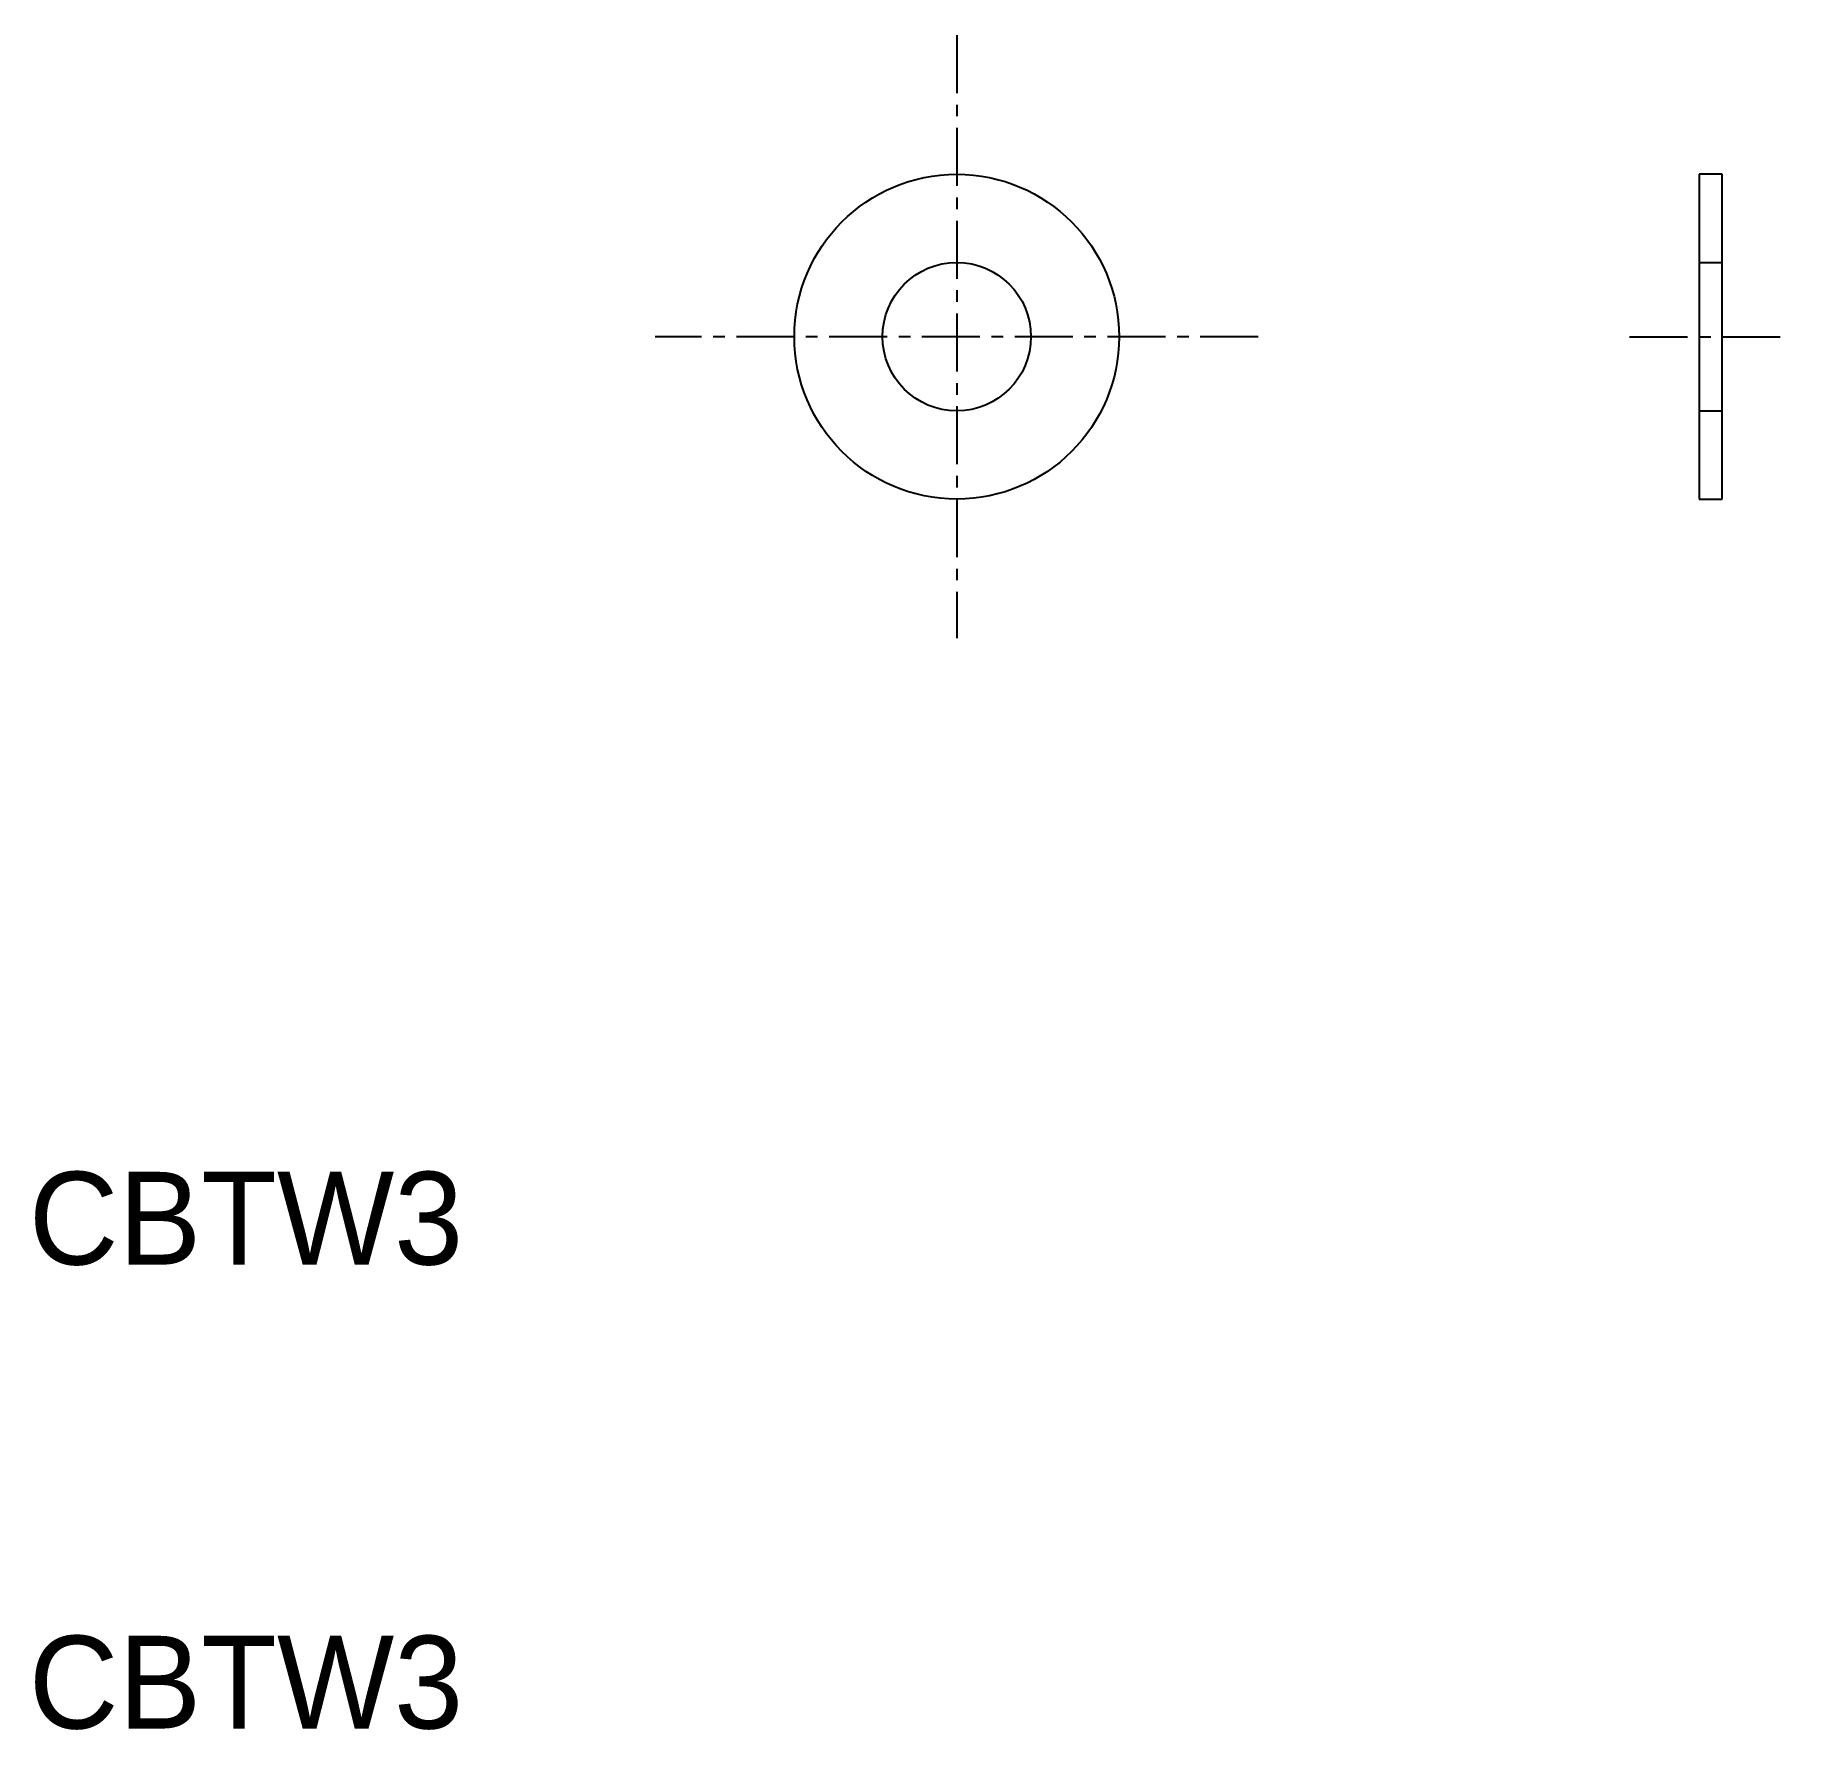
# Model space of a CAD drawing. Extents: x 10.1 to 48, y 10 to 46.5.
import ezdxf

# ---------------------------------------------------------------- set-up
doc = ezdxf.new("R2010")
doc.units = 0
doc.linetypes.add('CENTER', pattern=[2, 1.25, -0.25, 0.25, -0.25])
doc.linetypes.add('DASHED', pattern=[0.75, 0.5, -0.25])
doc.layers.get('0').update_dxf_attribs({"linetype": 'CONTINUOUS'})
doc.layers.add('CENTER', color=1, linetype='CENTER')

msp = doc.modelspace()

# ---------------------------------------------------------------- linework, layer by layer
at = {"color": 7, "linetype": 'CONTINUOUS'}
for p, q in [((46, 43.5), (46, 36.5)), ((46.5, 43.5), (46, 43.5)), ((46.5, 36.5), (46.5, 43.5)), ((46, 36.5), (46.5, 36.5))]:
    msp.add_line(p, q, dxfattribs=at)
at = {"color": 3, "linetype": 'DASHED'}
for p, q in [((46, 41.6), (46.5, 41.6)), ((46, 38.4), (46.5, 38.4))]:
    msp.add_line(p, q, dxfattribs=at)
at = {"color": 7, "linetype": 'CONTINUOUS'}
for radius in [3.5, 1.6]:
    msp.add_circle((30, 40), radius, dxfattribs=at)
at = {"layer": 'CENTER', "color": 1, "linetype": 'CENTER'}
for p, q in [((30, 46.5), (30, 33.5)), ((36.5, 40), (23.5, 40)), ((44.5, 40), (48, 40))]:
    msp.add_line(p, q, dxfattribs=at)

# ---------------------------------------------------------------- texts
at = {"color": 7, "linetype": 'CONTINUOUS'}
for p in [(10, 20), (10, 10)]:
    msp.add_text('CBTW3', height=2, dxfattribs=at).set_placement(p)

doc.saveas('drawing.dxf')
